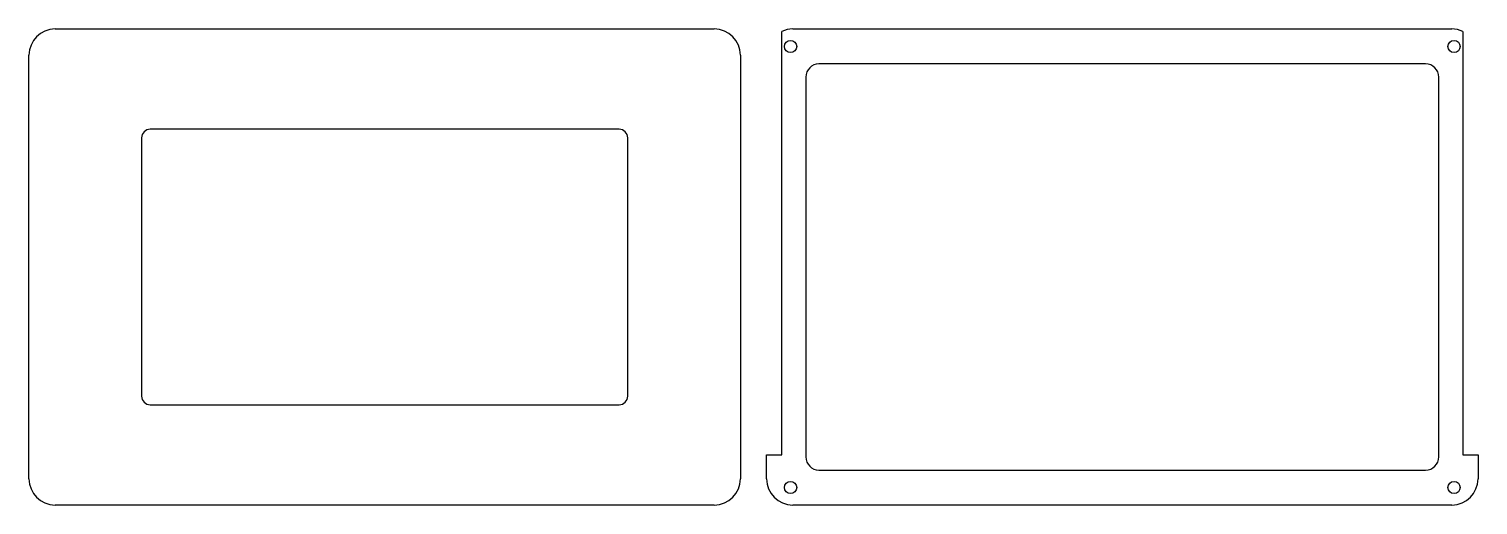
# Model space of a CAD drawing. Header units: millimetres. Extents: x 0 to 332, y -109 to 0.
import ezdxf

# ---------------------------------------------------------------- set-up
doc = ezdxf.new("R2010")
doc.units = ezdxf.units.MM

msp = doc.modelspace()

# ---------------------------------------------------------------- linework, layer by layer
for p, q in [((6, 0), (157, 0)), ((175, 0), (326, 0)), ((172.5, -97.5), (172.5, -0.55)), ((328.5, -0.55), (328.5, -97.5)), ((0, -103), (0, -6)), ((163, -6), (163, -103)), ((320, -8), (181, -8)), ((178, -11), (178, -98)), ((323, -98), (323, -11)), ((135.2, -22.95), (27.8, -22.95)), ((25.8, -24.95), (25.8, -84.05)), ((137.2, -84.05), (137.2, -24.95)), ((27.8, -86.05), (135.2, -86.05)), ((169, -103), (169, -97.5)), ((169, -97.5), (172.5, -97.5)), ((328.5, -97.5), (332, -97.5)), ((332, -97.5), (332, -103)), ((181, -101), (320, -101)), ((157, -109), (6, -109)), ((326, -109), (175, -109))]:
    msp.add_line(p, q)
for centre in [(174.5, -4), (326.5, -4), (174.5, -105), (326.5, -105)]:
    msp.add_circle(centre, 1.4)
for centre, radius, start, end in [((6, -6), 6, 90, 180), ((157, -6), 6, 0, 90), ((175, -6), 6, 90, 114.6243), ((326, -6), 6, 65.3757, 90), ((181, -11), 3, 90, 180), ((320, -11), 3, 0, 90), ((27.8, -24.95), 2, 90, 180), ((135.2, -24.95), 2, 0, 90), ((27.8, -84.05), 2, 180, 270), ((135.2, -84.05), 2, -90, 0), ((181, -98), 3, 180, 270), ((320, -98), 3, -90, 0), ((6, -103), 6, 180, 270), ((157, -103), 6, -90, 0), ((175, -103), 6, 180, 270), ((326, -103), 6, -90, 0)]:
    msp.add_arc(centre, radius, start, end)

doc.saveas('drawing.dxf')
